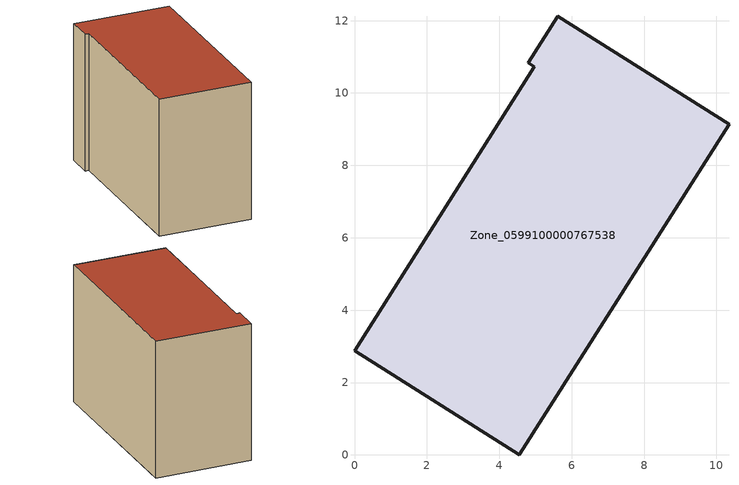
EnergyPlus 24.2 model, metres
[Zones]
Zone_0599100000767538
 floor ground (C_G): 5.61,12.12 10.35,9.13 4.56,0 0,2.88 4.97,10.73 4.8,10.84 z1.63
 wall outside (C_F): 4.56,0 10.35,9.13 5.61,12.12 4.8,10.84 4.97,10.73 0,2.88 4.56,0 z1.63:9.65
 roof outside (C_R): 10.35,9.13 5.61,12.12 4.8,10.84 4.97,10.73 0,2.88 4.56,0 z9.65
[BUILDING]
Pand.0599100000767538: North Axis=0; Terrain=City; Loads Convergence Tolerance Value=0.04; Temperature Convergence Tolerance Value=0.4; Solar Distribution=FullExterior; Maximum Number of Warmup Days=25; Minimum Number of Warmup Days=1
[Site:Location]
Rotterdam.The.Hague.AP_ZH_NLD Design_Conditions: Latitude=51.96; Longitude=4.45; Time Zone=1; Elevation=-4.5
[SITE:GROUNDTEMPERATURE:BUILDINGSURFACE]
18, 18, 18, 18, 18, 18, 18, 18, 18, 18, 18, 18
[MATERIAL] Thermal Absorptance=0.9; Solar Absorptance=0.7; Visible Absorptance=0.7
Name | Roughness | Thickness | Conductivity | Density | Specific Heat
G.TI.2006-2014 | MediumSmooth | 0.15 | 0.06 | 540 | 1210
F.TI.2006-2014 | Rough | 0.3 | 0.12 | 1920 | 840
R.TI.2006-2014 | MediumRough | 0.2 | 0.08 | 1500 | 1000
[CONSTRUCTION]
C_G: G.TI.2006-2014
C_F: F.TI.2006-2014
C_R: R.TI.2006-2014
[ZONE]
Zone_0599100000767538: Type=1; Multiplier=1; Ceiling Height=Autocalculate; Volume=Autocalculate; Floor Area=autocalculate; Part of Total Floor Area=Yes
[ZONEINFILTRATION:DESIGNFLOWRATE]
Infil_Zone_0599100000767538: Zone or ZoneList or Space or SpaceList=Zone_0599100000767538; Schedule=AlwaysOn; Design Flow Rate Calculation Method=Flow/Area; Flow Rate per Floor Area=0.0015; Constant Term Coefficient=1; Temperature Term Coefficient=0; Velocity Term Coefficient=0; Velocity Squared Term Coefficient=0
[HVACTEMPLATE:ZONE:IDEALLOADSAIRSYSTEM]
Zone_0599100000767538: Maximum Heating Supply Air Temperature=50; Minimum Cooling Supply Air Temperature=13; Maximum Heating Supply Air Humidity Ratio=0.0156; Minimum Cooling Supply Air Humidity Ratio=0.0077; Heating Limit=NoLimit; Cooling Limit=NoLimit; Dehumidification Control Type=ConstantSensibleHeatRatio; Cooling Sensible Heat Ratio=0.7; Dehumidification Setpoint=60; Humidification Control Type=None; Humidification Setpoint=30; Outdoor Air Method=None; Outdoor Air Flow Rate per Person=0.00944; Outdoor Air Flow Rate per Zone Floor Area=0; Outdoor Air Flow Rate per Zone=0; Demand Controlled Ventilation Type=None; Outdoor Air Economizer Type=NoEconomizer; Heat Recovery Type=None; Sensible Heat Recovery Effectiveness=0.7; Latent Heat Recovery Effectiveness=0.65
[ZONECONTROL:THERMOSTAT]
ThermostatControl_Zone_0599100000767538: Zone or ZoneList=Zone_0599100000767538; Control Type Schedule=DualSetpointControlType; Control 1=Thermostat_Zone_0599100000767538; Temperature Difference Between Cutout And Setpoint=0
[THERMOSTATSETPOINT:DUALSETPOINT]
Thermostat_Zone_0599100000767538: Heating Setpoint Temperature Schedule=HeatingSetpoint_Zone_0599100000767538; Cooling Setpoint Temperature Schedule=CoolingSetpoint_Zone_0599100000767538
[SCHEDULE:COMPACT]
HeatingSetpoint_Zone_0599100000767538: Through: 12/31, For: AllDays, Until: 24:00, 21
CoolingSetpoint_Zone_0599100000767538: Through: 12/31, For: AllDays, Until: 24:00, 24
DualSetpointControlType: Through: 12/31, For: AllDays, Until: 24:00, 4
AlwaysOn: Through: 12/31, For: AllDays, Until: 24:00, 1
